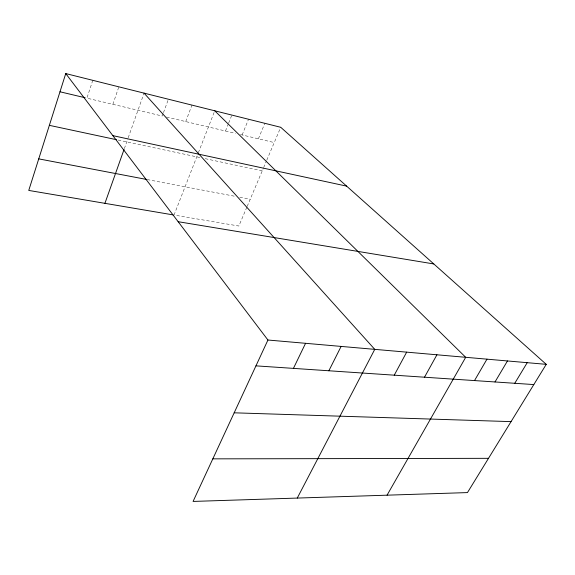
<?xml version="1.0" encoding="UTF-8"?>
<svg xmlns="http://www.w3.org/2000/svg" width="575" height="575" viewBox="0 0 575 575"><rect width="100%" height="100%" fill="white"/><g stroke="black" fill="none" stroke-linecap="round" stroke-linejoin="round"><path stroke-width="0.43" stroke-dasharray="2.88 2.16" d="M92.776 80.328L86.897 98.16L162.243 116.021L163.163 113.498M112.872 104.319L118.86 86.839M124.365 148.594L127.916 138.582M128.211 137.756L144.059 93.136M163.472 112.657L168.41 99.223M185.711 121.584L191.957 105.103M174.031 215.043L198.052 153.554M198.368 152.727L214.748 110.795M225.486 131.014L228.354 123.841M228.67 123.043L231.854 115.072M242.132 134.96L248.544 119.241M258.383 138.812L264.831 123.309M246.855 207.151L238.855 226.025L174.915 215.194M247.193 206.36L263.3 168.367M263.652 167.541L266.455 160.935M266.807 160.109L280.722 127.283M147.171 179.551L234.507 196.219M239.746 197.218L250.226 199.216M118.148 140.048L200.158 157.579M205.246 158.664L262.25 170.847M166.585 117.048L235.477 133.378M240.472 134.564L274.239 142.571"/><path stroke-width="0.86" d="M65.751 73.571L267.936 340.019L193.078 501.429L467.461 492.588L546.25 364.342L280.722 127.283L65.751 73.571L28.75 190.426L173.176 214.899M104.923 203.334L124.063 149.435M293.43 368.388L305.562 343.311M328.864 370.774L341.119 346.416M297.268 498.072L374.763 349.356L144.059 93.136M394.256 375.173L406.662 352.144M424.494 377.214L436.928 354.789M387.061 495.176L465.7 357.305L214.748 110.795M474.512 380.578L486.975 359.159M495.003 381.958L507.459 360.949M514.762 383.288L527.21 362.681M212.822 458.857L488.513 458.325M234.176 412.814L511.06 421.626M255.954 365.858L533.823 384.574M267.936 340.019L546.25 364.342M178.157 221.698L433.794 263.947M38.741 158.873L146.316 179.393M49.357 125.343L116.43 139.682M112.858 135.643L346.639 186.127M59.987 91.784L85.157 97.75"/></g></svg>
